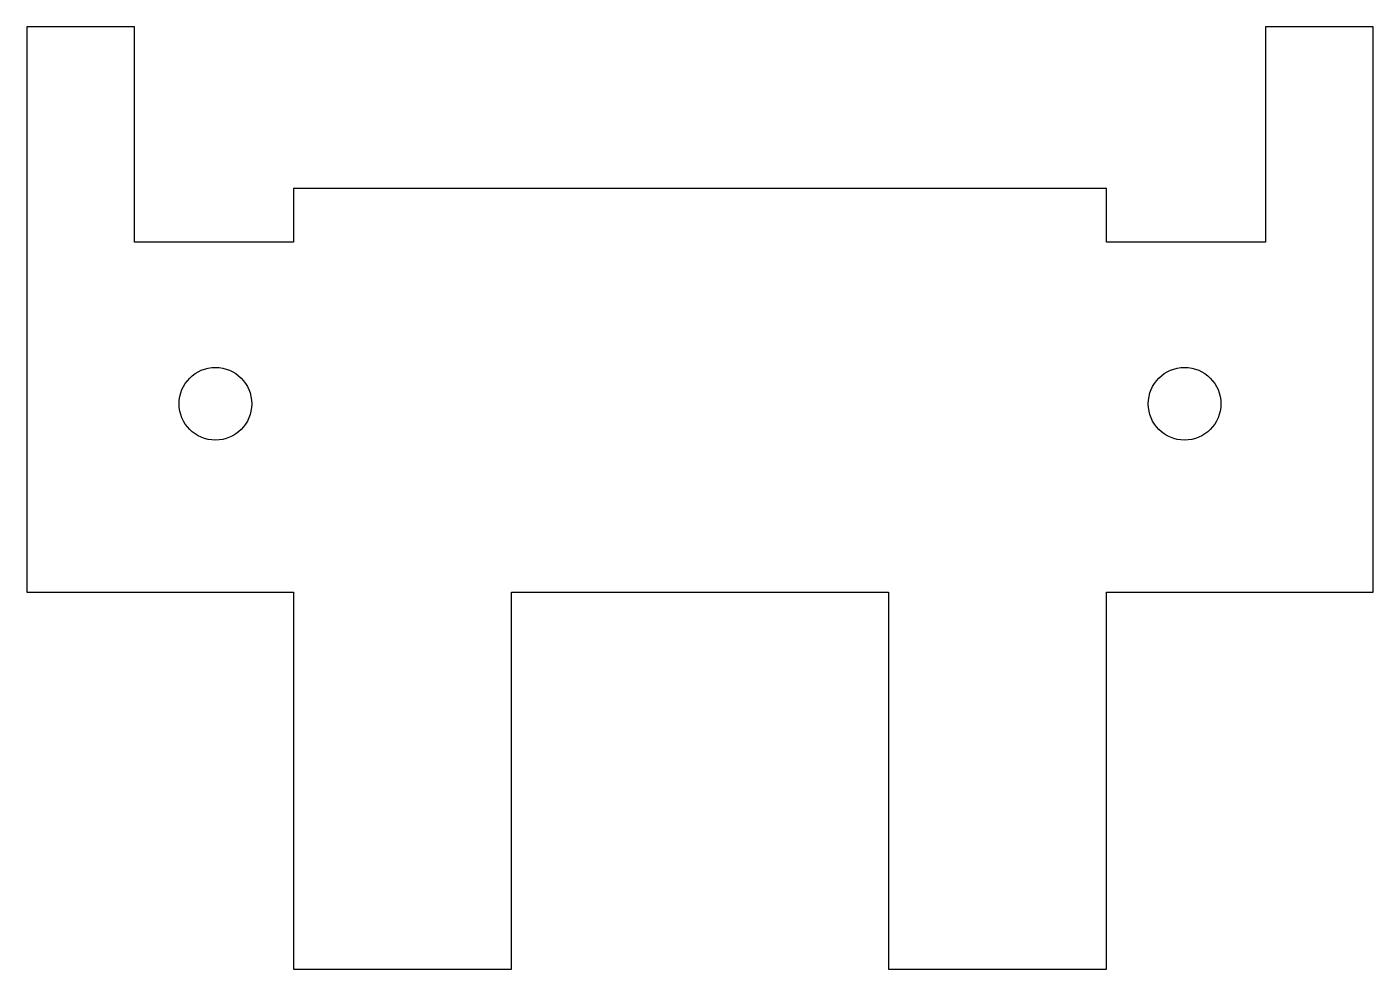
# Model space of a CAD drawing. Header units: millimetres. Extents: x -25 to 25, y -29 to 6.
import ezdxf

# ---------------------------------------------------------------- set-up
doc = ezdxf.new("R2010")
doc.units = ezdxf.units.MM
doc.header["$MEASUREMENT"] = 0
doc.layers.add('END PLATE', color=19, linetype='Continuous')

msp = doc.modelspace()

# ---------------------------------------------------------------- linework, layer by layer
at = {"layer": 'END PLATE'}
for p, q in [((-21, 6), (-25, 6)), ((-25, 6), (-25, -15)), ((-21, -2), (-21, 6)), ((25, 6), (21, 6)), ((21, 6), (21, -2)), ((25, -15), (25, 6)), ((15.1, 0), (-15.1, 0)), ((-15.1, 0), (-15.1, -2)), ((15.1, -2), (15.1, 0)), ((-15.1, -2), (-21, -2)), ((21, -2), (15.1, -2)), ((-25, -15), (-15.1, -15)), ((-7, -29), (-7, -15)), ((-7, -15), (7, -15)), ((7, -15), (7, -29)), ((15.1, -15), (25, -15)), ((-15.1, -15), (-15.1, -29)), ((15.1, -29), (15.1, -15)), ((-15.1, -29), (-7, -29)), ((7, -29), (15.1, -29))]:
    msp.add_line(p, q, dxfattribs=at)
for centre in [(-18, -8), (18, -8)]:
    msp.add_circle(centre, 1.35, dxfattribs=at)

doc.saveas('drawing.dxf')
